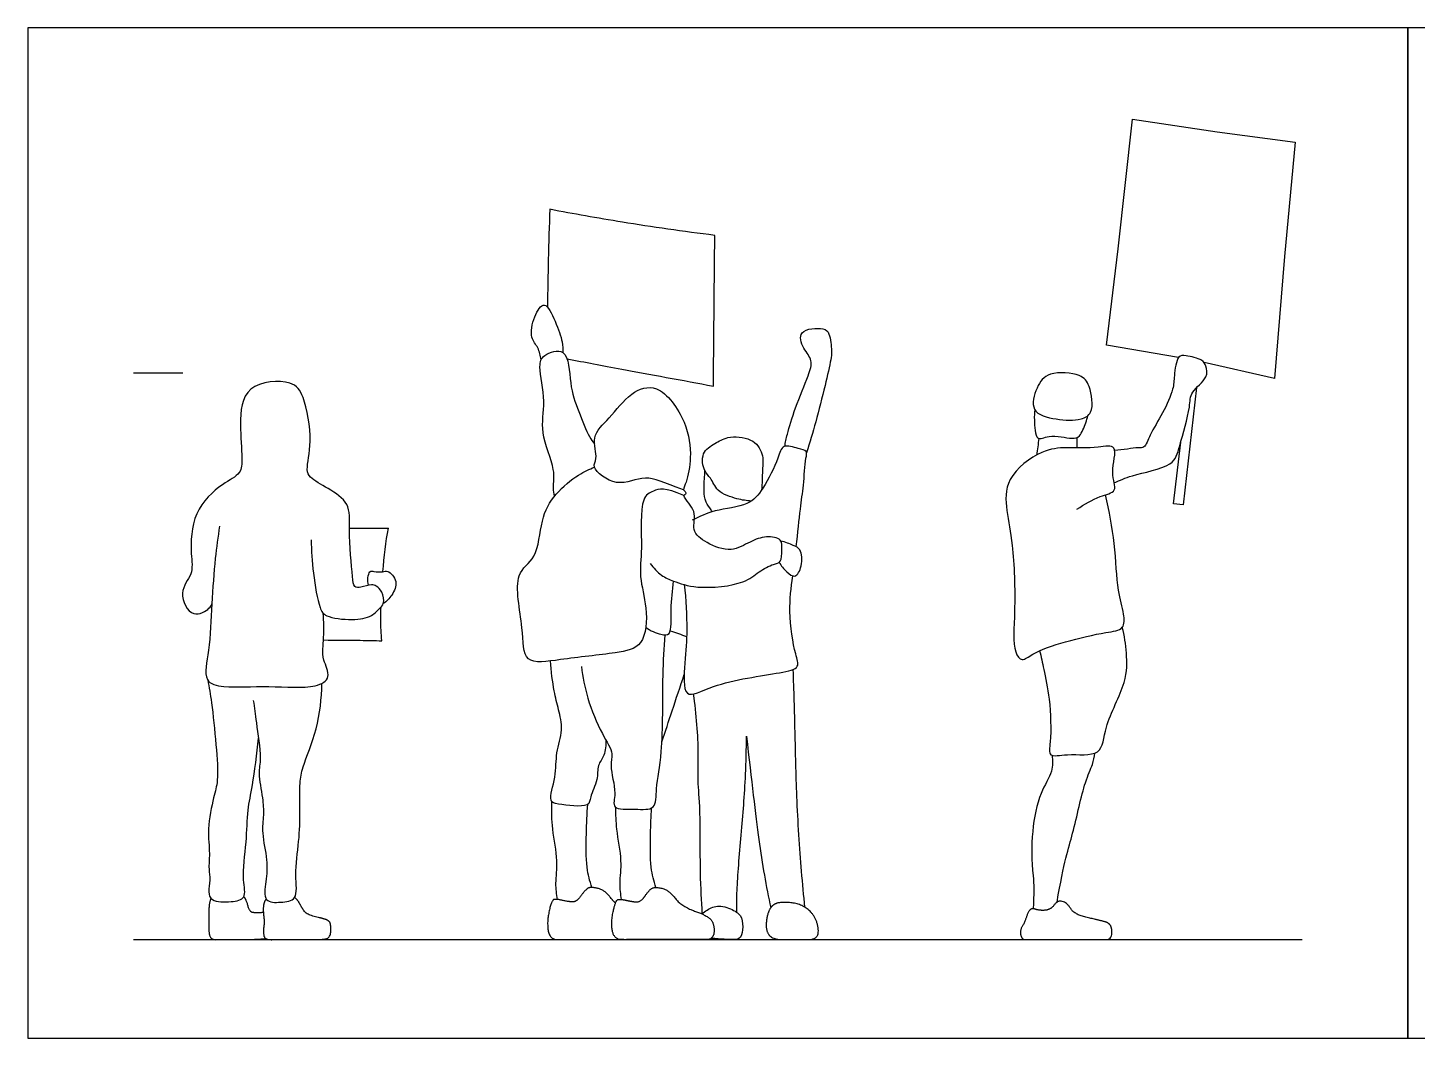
# Model space of a CAD drawing. Header units: millimetres. Extents: x 170.6 to 202.6, y 0.8 to 11.7.
# Drawn here: x 178.887 to 183.183, y 0.799 to 3.923 of the extents above; entities that cross this region are included whole.
import ezdxf

# ---------------------------------------------------------------- set-up
doc = ezdxf.new("R2010")
doc.units = ezdxf.units.MM
for name, color, linetype, true_color in [('AG-DIAGRAM', 7, 'Continuous', 0xfecc66), ('AG-GUIDE', 7, 'Continuous', 0xcccccc), ('AG-PEOPLE', 7, 'Continuous', 0x66ccff), ('X-VPRT', 6, 'Continuous', 0xff00ff)]:
    doc.layers.add(name, color=color, linetype=linetype, true_color=true_color)

msp = doc.modelspace()

# ---------------------------------------------------------------- linework, layer by layer
at = {"layer": 'AG-DIAGRAM'}
msp.add_lwpolyline([(179.2135, 1.104), (182.8272, 1.104)], dxfattribs=at)
at = {"layer": 'AG-GUIDE'}
msp.add_lwpolyline([(179.2135, 2.8566), (179.3659, 2.8566)], dxfattribs=at)
at = {"layer": 'AG-PEOPLE'}
for points in [[(182.4451, 2.9038), (182.2226, 2.9421), (182.2586, 3.2398), (182.3027, 3.6414), (182.5644, 3.6019), (182.8063, 3.5693), (182.773, 3.216), (182.7424, 2.8395), (182.5243, 2.8881)], [(182.5011, 2.8108), (182.4591, 2.4481), (182.4298, 2.4515), (182.4519, 2.6424)]]:
    msp.add_lwpolyline(points, dxfattribs=at)
for points, degree, knots in [([(180.5544, 2.8997), (180.611, 2.8892), (180.7242, 2.8681), (180.9127, 2.833), (181.0069, 2.8155), (181.0074, 2.8803), (181.0086, 3.0099), (181.0103, 3.191), (181.0111, 3.2816), (180.9158, 3.2934), (180.7256, 3.3209), (180.5757, 3.3478), (180.5009, 3.3623), (180.4991, 3.3103), (180.4965, 3.221), (180.4944, 3.1101), (180.4937, 3.0603)], 3, [0, 0, 0, 0, 0.710366, 1.627171, 1.627171, 1.627171, 2.381014, 3.272142, 3.272142, 3.272142, 4.189879, 5.007102, 5.007102, 5.007102, 5.682478, 6.242748, 6.242748, 6.242748, 6.242748]), ([(180.4745, 2.897), (180.4722, 2.9095), (180.4669, 2.9354), (180.4377, 2.9651), (180.4495, 3.028), (180.4861, 3.0876), (180.5194, 3.012), (180.5416, 2.9544), (180.5416, 2.9302), (180.5415, 2.9191)], 3, [0, 0, 0, 0, 0.333039, 0.664361, 1.097727, 1.46642, 1.884991, 2.328672, 2.640953, 2.640953, 2.640953, 2.640953]), ([(181.2274, 2.6289), (181.2298, 2.6417), (181.2353, 2.6688), (181.2594, 2.75), (181.2998, 2.8441), (181.3159, 2.8953), (181.2846, 2.9297), (181.2635, 2.9919), (181.3489, 2.9976), (181.3675, 2.9788), (181.3732, 2.9222), (181.3705, 2.896), (181.3514, 2.8128), (181.3239, 2.7047), (181.3049, 2.6413), (181.2949, 2.6097)], 3, [0, 0, 0, 0, 0.337839, 0.836436, 1.394564, 1.766214, 2.128202, 2.499768, 2.936367, 3.20646, 3.598002, 3.884408, 4.370663, 4.952938, 5.491925, 5.491925, 5.491925, 5.491925]), ([(180.5153, 2.4748), (180.5138, 2.4833), (180.5104, 2.5124), (180.5211, 2.5589), (180.4668, 2.6742), (180.4914, 2.7638), (180.4646, 2.874), (180.4783, 2.9139), (180.5611, 2.9403), (180.5608, 2.8169), (180.5878, 2.7421), (180.6208, 2.6591), (180.6337, 2.6442), (180.6395, 2.6368)], 3, [0.283139, 0.283139, 0.283139, 0.283139, 0.450726, 0.86408, 1.450848, 1.98327, 2.543107, 2.877234, 3.283305, 3.814593, 4.333435, 4.828331, 5.115333, 5.115333, 5.115333, 5.115333]), ([(182.2464, 2.5164), (182.265, 2.5242), (182.2978, 2.542), (182.4319, 2.5644), (182.4475, 2.63), (182.4836, 2.7494), (182.4788, 2.7977), (182.5385, 2.8394), (182.5305, 2.8775), (182.5198, 2.8994), (182.4687, 2.9097), (182.44, 2.9122), (182.4309, 2.844), (182.4307, 2.8062), (182.3969, 2.7298), (182.3576, 2.67), (182.3414, 2.6222), (182.3189, 2.627), (182.2722, 2.6183), (182.248, 2.616)], 3, [0, 0, 0, 0, 0.370843, 0.897504, 1.277788, 1.80578, 2.13479, 2.512614, 2.78685, 3.012764, 3.350686, 3.57791, 3.943759, 4.254091, 4.680885, 5.102639, 5.411623, 5.61437, 6.022109, 6.022109, 6.022109, 6.022109]), ([(181.9998, 2.7443), (181.9911, 2.7614), (182.0052, 2.8148), (182.0419, 2.8637), (182.1436, 2.8544), (182.1718, 2.8205), (182.1864, 2.7331), (182.1369, 2.7072), (182.0681, 2.7113), (182.0095, 2.7251), (181.9998, 2.7443)], 3, [0, 0, 0, 0, 0.378233, 0.75122, 1.200579, 1.523572, 1.927207, 2.167471, 2.58828, 3.012737, 3.012737, 3.012737, 3.012737]), ([(179.7631, 2.3407), (179.7635, 2.306), (179.768, 2.242), (179.786, 2.1305), (179.8081, 2.1001), (179.89, 2.0901), (179.9503, 2.1004), (179.9739, 2.1286), (179.9903, 2.1416), (179.9852, 2.1811), (179.9647, 2.1972), (179.9498, 2.2046), (179.9177, 2.1922), (179.8935, 2.1932), (179.8904, 2.2324), (179.8775, 2.3703), (179.8865, 2.4537), (179.8169, 2.4989), (179.7587, 2.5302), (179.7462, 2.56), (179.7689, 2.6473), (179.7441, 2.7819), (179.7056, 2.8377), (179.5506, 2.8271), (179.5414, 2.6958), (179.5507, 2.597), (179.5475, 2.5426), (179.4833, 2.5128), (179.3933, 2.4284), (179.3894, 2.2998), (179.4005, 2.2335), (179.349, 2.1808), (179.3925, 2.0916), (179.4497, 2.1272), (179.4538, 2.1372), (179.4562, 2.1421)], 3, [0, 0, 0, 0, 0.577524, 1.165315, 1.490931, 1.99219, 2.437808, 2.764456, 3.011392, 3.348913, 3.63152, 3.852434, 4.181152, 4.427511, 4.7468, 5.422578, 5.931189, 6.423229, 6.877886, 7.168321, 7.697379, 8.360383, 8.800858, 9.425677, 10.029574, 10.605573, 10.988624, 11.440126, 12.060719, 12.690924, 13.141492, 13.596301, 14.077492, 14.476508, 14.705449, 14.705449, 14.705449, 14.705449]), ([(180.9139, 2.4947), (180.9155, 2.502), (180.9274, 2.5277), (180.9403, 2.5987), (180.9278, 2.7043), (180.8399, 2.8297), (180.7469, 2.7964), (180.6882, 2.7165), (180.6261, 2.6626), (180.6517, 2.5914), (180.6253, 2.5629), (180.7116, 2.4961), (180.7959, 2.5472), (180.8518, 2.5177), (180.9139, 2.4947)], 3, [6.547884, 6.547884, 6.547884, 6.547884, 6.748941, 7.224804, 7.79415, 8.419337, 8.897181, 9.44117, 9.912143, 10.343258, 10.626216, 11.119236, 11.632471, 12.126918, 12.126918, 12.126918, 12.126918]), ([(182.0005, 2.7431), (181.9992, 2.7327), (181.9987, 2.7111), (182.0022, 2.64), (182.0463, 2.6684), (182.1151, 2.6506), (182.1416, 2.6582), (182.1576, 2.6986), (182.163, 2.717), (182.1647, 2.724)], 3, [0.038129, 0.038129, 0.038129, 0.038129, 0.294111, 0.650105, 0.933756, 1.335, 1.57103, 1.888636, 2.078298, 2.078298, 2.078298, 2.078298]), ([(181.2633, 2.3187), (181.268, 2.3611), (181.276, 2.4438), (181.2858, 2.5033), (181.291, 2.5895), (181.2986, 2.6161), (181.2678, 2.6223), (181.219, 2.6386), (181.2071, 2.5877), (181.1622, 2.4975), (181.1169, 2.4433), (181.0089, 2.4348), (180.9645, 2.4121), (180.9415, 2.4011)], 3, [5.222614, 5.222614, 5.222614, 5.222614, 5.719532, 6.187902, 6.681477, 6.928249, 7.207809, 7.562776, 7.910591, 8.45788, 8.906143, 9.449392, 9.921994, 9.921994, 9.921994, 9.921994]), ([(181.1245, 2.4602), (181.1094, 2.4609), (181.0805, 2.4655), (181.0165, 2.487), (181.0001, 2.5329), (180.9764, 2.5508), (180.9669, 2.6118), (181.0129, 2.6384), (181.0497, 2.6615), (181.1265, 2.6581), (181.1636, 2.6076), (181.1576, 2.5549), (181.1578, 2.5144), (181.1559, 2.494)], 3, [0, 0, 0, 0, 0.363916, 0.795098, 1.154915, 1.446151, 1.836099, 2.207047, 2.567663, 3.020587, 3.421637, 3.808473, 4.231798, 4.231798, 4.231798, 4.231798]), ([(182.1308, 2.4354), (182.1543, 2.449), (182.1964, 2.4768), (182.2613, 2.4872), (182.2307, 2.5473), (182.2636, 2.6399), (182.1904, 2.6222), (182.0976, 2.6269), (182.0212, 2.6198), (181.9055, 2.5341), (181.9125, 2.4271), (181.9359, 2.3223), (181.9417, 2.1256), (181.931, 1.9989), (181.9618, 1.9613), (181.9974, 1.9939), (182.0966, 2.0273), (182.2136, 2.0541), (182.2796, 2.0611), (182.277, 2.1158), (182.2541, 2.1873), (182.2511, 2.3252), (182.2308, 2.4295), (182.2194, 2.4794)], 3, [0, 0, 0, 0, 0.430699, 0.762395, 1.115103, 1.529765, 1.864365, 2.334016, 2.757085, 3.299393, 3.766973, 4.265771, 4.945988, 5.482387, 5.748205, 6.038174, 6.533541, 7.072899, 7.423289, 7.729793, 8.14382, 8.718872, 9.263565, 9.263565, 9.263565, 9.263565]), ([(180.9139, 2.4947), (180.9186, 2.4908), (180.9211, 2.4876), (180.922, 2.4826), (180.9198, 2.48), (180.9151, 2.4773), (180.8572, 2.5036), (180.8207, 2.4923), (180.777, 2.4686), (180.7888, 2.3102), (180.775, 2.2269), (180.8046, 2.1322), (180.7966, 2.0078), (180.6988, 1.9881), (180.5414, 1.9727), (180.4148, 1.9506), (180.4218, 2.072), (180.3823, 2.2372), (180.4653, 2.2807), (180.4717, 2.4044), (180.5122, 2.4807), (180.5876, 2.5432), (180.6236, 2.5582), (180.6391, 2.5649)], 3, [0, 0, 0, 0, 0.037813, 0.037813, 0.075626, 0.075626, 0.075626, 0.475617, 0.823492, 1.480732, 1.994378, 2.530286, 3.089902, 3.585988, 4.292241, 4.830679, 5.365563, 6.050784, 6.521258, 7.085402, 7.622955, 8.119079, 8.503932, 8.503932, 8.503932, 8.503932]), ([(181.0028, 2.4269), (181.0004, 2.4309), (180.996, 2.4404), (180.9742, 2.464), (180.9802, 2.536), (180.98, 2.5479), (180.9804, 2.5542)], 3, [0, 0, 0, 0, 0.202918, 0.502677, 0.952048, 1.187817, 1.187817, 1.187817, 1.187817]), ([(180.8118, 2.2673), (180.821, 2.2534), (180.8452, 2.2281), (180.8856, 2.2116), (180.9573, 2.1858), (181.1022, 2.2013), (181.1442, 2.241), (181.1907, 2.2662), (181.2188, 2.2692), (181.2177, 2.3095), (181.2211, 2.3451), (181.1674, 2.3533), (181.1197, 2.3353), (181.0621, 2.2993), (180.9867, 2.328), (180.9357, 2.3678), (180.9597, 2.4297), (180.9211, 2.4624), (180.9151, 2.4773)], 3, [0, 0, 0, 0, 0.382424, 0.73113, 1.205138, 1.846403, 2.260799, 2.644343, 2.901819, 3.223707, 3.522253, 3.878846, 4.272561, 4.702721, 5.177276, 5.583023, 5.986611, 6.388529, 6.388529, 6.388529, 6.388529]), ([(179.4799, 2.3822), (179.4745, 2.349), (179.4648, 2.2816), (179.4556, 2.1408), (179.45, 2.0062), (179.4258, 1.9004), (179.4998, 1.8806), (179.6314, 1.8911), (179.7702, 1.8776), (179.8277, 1.913), (179.7989, 1.9682), (179.7986, 2.0033), (179.8028, 2.0405), (179.8023, 2.0886), (179.8006, 2.113)], 3, [0, 0, 0, 0, 0.568822, 1.239926, 1.919208, 2.456107, 2.879174, 3.547086, 4.223114, 4.618687, 5.027575, 5.362317, 5.705795, 6.190729, 6.190729, 6.190729, 6.190729]), ([(181.2105, 2.2709), (181.2161, 2.2596), (181.2319, 2.2421), (181.2616, 2.2181), (181.2827, 2.2601), (181.2799, 2.3128), (181.2534, 2.3227), (181.2289, 2.3337), (181.2157, 2.336)], 3, [0, 0, 0, 0, 0.332383, 0.619068, 0.946715, 1.326979, 1.595849, 1.939364, 1.939364, 1.939364, 1.939364]), ([(179.9402, 2.2), (179.9358, 2.213), (179.9406, 2.2471), (179.9576, 2.241), (179.9844, 2.24), (180.0007, 2.248), (180.0345, 2.2108), (180.0138, 2.1677), (179.9964, 2.1499), (179.986, 2.143)], 3, [0, 0, 0, 0, 0.364287, 0.565266, 0.85717, 1.083466, 1.441203, 1.813664, 2.160363, 2.160363, 2.160363, 2.160363]), ([(180.7978, 2.0702), (180.8106, 2.0587), (180.8423, 2.0478), (180.8804, 2.0419), (180.8721, 2.1317), (180.881, 2.1832), (180.8837, 2.2127)], 3, [0, 0, 0, 0, 0.388905, 0.660112, 1.124498, 1.634271, 1.634271, 1.634271, 1.634271]), ([(180.9167, 2.2017), (180.9221, 2.1558), (180.9268, 2.0611), (180.9198, 1.9696), (180.9092, 1.8357), (181.014, 1.9013), (181.2024, 1.9258), (181.2768, 1.9426), (181.2572, 1.9927), (181.2376, 2.1131), (181.2472, 2.1911), (181.2522, 2.2287)], 3, [0, 0, 0, 0, 0.636209, 1.189329, 1.711104, 2.205801, 2.985461, 3.399029, 3.735832, 4.358286, 4.853983, 4.853983, 4.853983, 4.853983]), ([(179.9814, 2.0281), (179.9798, 2.0519), (179.9779, 2.0728), (179.9787, 2.1203), (179.9791, 2.1325)], 3, [0, 0, 0, 0, 0.4789961, 0.6246265, 0.6246265, 0.6246265, 0.6246265]), ([(182.0157, 1.9975), (182.0203, 1.9783), (182.0288, 1.9374), (182.0488, 1.8481), (182.0523, 1.7229), (182.0398, 1.6648), (182.1043, 1.6818), (182.2122, 1.6659), (182.2134, 1.7687), (182.2872, 1.8962), (182.2857, 1.9886), (182.2783, 2.0439), (182.2712, 2.0698)], 3, [0, 0, 0, 0, 0.367976, 0.830706, 1.377247, 1.680015, 2.023438, 2.483722, 2.913362, 3.495199, 3.950899, 4.379759, 4.379759, 4.379759, 4.379759]), ([(179.8012, 2.0305), (179.8389, 2.0305), (179.9142, 2.0297), (179.959, 2.0287), (179.9814, 2.0281)], 3, [0, 0, 0, 0, 0.602069, 1.066136, 1.066136, 1.066136, 1.066136]), ([(180.5988, 1.9489), (180.6027, 1.9157), (180.6149, 1.8505), (180.6585, 1.7434), (180.7011, 1.68), (180.6829, 1.6408), (180.7104, 1.5598), (180.6882, 1.5038), (180.7659, 1.5098), (180.8317, 1.5016), (180.8281, 1.58), (180.8528, 1.6853), (180.8485, 1.9229), (180.8549, 2.0039), (180.8574, 2.0462)], 3, [0, 0, 0, 0, 0.541554, 1.129145, 1.578925, 1.911854, 2.409437, 2.759617, 3.18652, 3.591545, 4.001335, 4.582982, 5.409776, 6.019036, 6.019036, 6.019036, 6.019036]), ([(180.6746, 1.721), (180.6751, 1.7054), (180.6722, 1.6731), (180.6464, 1.6434), (180.6519, 1.5978), (180.6241, 1.5473), (180.6256, 1.5098), (180.5277, 1.5218), (180.4947, 1.5307), (180.5228, 1.6105), (180.5177, 1.6809), (180.5441, 1.7518), (180.528, 1.8161), (180.513, 1.8731), (180.505, 1.9346), (180.5032, 1.9656)], 3, [0, 0, 0, 0, 0.369948, 0.695767, 1.052959, 1.460905, 1.738897, 2.246058, 2.525137, 2.981825, 3.453453, 3.912847, 4.341671, 4.759594, 5.281269, 5.281269, 5.281269, 5.281269]), ([(181.2529, 1.9393), (181.2548, 1.875), (181.259, 1.7443), (181.262, 1.5488), (181.2757, 1.3361), (181.2852, 1.2403), (181.289, 1.2047)], 3, [0, 0, 0, 0, 0.750708, 1.515646, 2.337029, 2.815431, 2.815431, 2.815431, 2.815431]), ([(179.4434, 1.9067), (179.4477, 1.8833), (179.4561, 1.8357), (179.469, 1.7078), (179.4774, 1.5971), (179.4604, 1.5442), (179.4408, 1.446), (179.4508, 1.3723), (179.445, 1.3235), (179.4521, 1.2888), (179.4436, 1.2523), (179.4536, 1.2204), (179.5154, 1.219), (179.5659, 1.2305), (179.5471, 1.2946), (179.5644, 1.4051), (179.5653, 1.5053), (179.5832, 1.5822), (179.5951, 1.6789), (179.6003, 1.7274)], 3, [0, 0, 0, 0, 0.478051, 1.125507, 1.717293, 2.138925, 2.699068, 3.193939, 3.582682, 3.916116, 4.258231, 4.549236, 4.981305, 5.34624, 5.758802, 6.368574, 6.932614, 7.436621, 8.121728, 8.121728, 8.121728, 8.121728]), ([(179.584, 1.8438), (179.5875, 1.8207), (179.5925, 1.7775), (179.6106, 1.6646), (179.5974, 1.6196), (179.6142, 1.5422), (179.6168, 1.489), (179.6087, 1.4322), (179.6297, 1.3502), (179.6243, 1.2878), (179.6131, 1.218), (179.6694, 1.219), (179.7249, 1.2253), (179.7102, 1.309), (179.7268, 1.4077), (179.729, 1.5014), (179.7267, 1.589), (179.7361, 1.6396), (179.7861, 1.7589), (179.7952, 1.8491), (179.7965, 1.8965)], 3, [0, 0, 0, 0, 0.473212, 1.064936, 1.460265, 1.950929, 2.367743, 2.791758, 3.306176, 3.773663, 4.194083, 4.570744, 4.949586, 5.422331, 6.001761, 6.558577, 7.076243, 7.481268, 8.11155, 8.786587, 8.786587, 8.786587, 8.786587]), ([(180.8478, 1.7156), (180.8584, 1.7477), (180.8796, 1.812), (180.9042, 1.8866), (180.9166, 1.9239)], 3, [0, 0, 0, 0, 0.54465, 1.131731, 1.131731, 1.131731, 1.131731]), ([(180.9448, 1.8633), (180.9534, 1.8035), (180.9621, 1.6844), (180.956, 1.6048), (180.9664, 1.5136), (180.964, 1.3074), (180.9692, 1.2261), (180.9716, 1.1834), (180.9816, 1.1927), (180.9927, 1.1996), (181.0171, 1.209), (181.0314, 1.2086), (181.0645, 1.1978), (181.0766, 1.1914), (181.092, 1.177), (181.0963, 1.1666), (181.0981, 1.1396), (181.0971, 1.128), (181.0914, 1.1088), (181.0828, 1.104), (181.0542, 1.104), (181.0313, 1.1053), (180.9997, 1.108)], 3, [0, 0, 0, 0, 0.727926, 1.203139, 1.716421, 2.488173, 3.100366, 3.100366, 3.100366, 3.227521, 3.227521, 3.354676, 3.354676, 3.481831, 3.481831, 3.608986, 3.608986, 3.736141, 3.736141, 3.863297, 3.863297, 3.990452, 3.990452, 3.990452, 3.990452]), ([(181.0796, 1.1881), (181.0793, 1.211), (181.0784, 1.2581), (181.0932, 1.436), (181.1064, 1.5832), (181.1089, 1.6928), (181.109, 1.7334), (181.1244, 1.5963), (181.1372, 1.4897), (181.158, 1.3375), (181.1702, 1.2671), (181.184, 1.2026)], 3, [0, 0, 0, 0, 0.44749, 1.155098, 1.896597, 2.323103, 2.323103, 2.323103, 3.091211, 3.091211, 3.85932, 3.85932, 3.85932, 3.85932]), ([(182.0694, 1.2199), (182.091, 1.3457), (182.1199, 1.4268), (182.1517, 1.5873), (182.1801, 1.6429), (182.1845, 1.6692), (182.1864, 1.6811)], 3, [0, 0, 0, 0, 0.557744, 1.164044, 1.535776, 1.82301, 1.82301, 1.82301, 1.82301]), ([(182.054, 1.6738), (182.0557, 1.6576), (182.0582, 1.6214), (182.0124, 1.5555), (181.9901, 1.4369), (181.9897, 1.3471), (181.9954, 1.3017), (181.9983, 1.2779), (181.9982, 1.2439), (181.9952, 1.1997)], 3, [0, 0, 0, 0, 0.334219, 0.750025, 1.273163, 1.832112, 1.832112, 1.832112, 2.069538, 2.069538, 2.069538, 2.069538]), ([(180.5243, 1.2283), (180.522, 1.2449), (180.5172, 1.2795), (180.5282, 1.3494), (180.5062, 1.446), (180.507, 1.502), (180.5075, 1.5303)], 3, [0, 0, 0, 0, 0.382961, 0.834264, 1.37033, 1.868547, 1.868547, 1.868547, 1.868547]), ([(180.6309, 1.2652), (180.6245, 1.2856), (180.6125, 1.3275), (180.6138, 1.433), (180.616, 1.4921), (180.6183, 1.5226)], 3, [0, 0, 0, 0, 0.433815, 0.982694, 1.500432, 1.500432, 1.500432, 1.500432]), ([(180.7226, 1.2283), (180.7203, 1.2449), (180.7155, 1.2795), (180.7265, 1.3494), (180.7061, 1.4392), (180.7053, 1.4906), (180.7055, 1.5126)], 3, [0, 0, 0, 0, 0.382961, 0.834264, 1.37033, 1.763783, 1.763783, 1.763783, 1.763783]), ([(180.8292, 1.2652), (180.8228, 1.2856), (180.8108, 1.3275), (180.8121, 1.4283), (180.814, 1.4847), (180.8158, 1.511)], 3, [0, 0, 0, 0, 0.433815, 0.982694, 1.434608, 1.434608, 1.434608, 1.434608]), ([(180.7042, 1.2173), (180.6958, 1.2243), (180.6716, 1.2576), (180.6262, 1.2679), (180.609, 1.2562), (180.5829, 1.2184), (180.5507, 1.223), (180.5372, 1.2261), (180.5236, 1.2293), (180.506, 1.2275), (180.4911, 1.1535), (180.5024, 1.104), (180.548, 1.104), (180.6608, 1.104), (180.7634, 1.104), (180.7863, 1.104)], 2, [1.722854, 1.722854, 1.722854, 1.775283, 1.936673, 2.098062, 2.259451, 2.420841, 2.58223, 2.58223, 2.74362, 2.905009, 3.066398, 3.227788, 3.389177, 3.550567, 3.711956, 3.711956, 3.711956])]:
    msp.add_open_spline(points, degree=degree, knots=knots, dxfattribs=at)
for points, degree in [([(182.0134, 2.6537), (182.0109, 2.6365), (182.0085, 2.6193), (182.006, 2.602)], 3), ([(182.1304, 2.6562), (182.1303, 2.6457), (182.1303, 2.6353), (182.1302, 2.6248)], 3), ([(179.8814, 2.3759), (179.9215, 2.3759), (179.9616, 2.3759), (180.0017, 2.3759)], 3), ([(179.9851, 2.2418), (179.9888, 2.2874), (179.9942, 2.3349), (180.0017, 2.3759)], 3), ([(180.8736, 2.0592), (180.8904, 2.0533), (180.9072, 2.0474), (180.924, 2.0415)], 3), ([(180.7355, 1.2261), (180.7219, 1.2293), (180.7043, 1.2275), (180.6895, 1.1535), (180.7007, 1.104), (180.7463, 1.104), (180.8591, 1.104), (180.9617, 1.104), (181.0075, 1.104), (181.0102, 1.151), (180.9903, 1.1778), (180.9064, 1.2074), (180.8699, 1.2576), (180.8245, 1.2679), (180.8073, 1.2562), (180.7812, 1.2184), (180.749, 1.223), (180.7355, 1.2261)], 2), ([(179.4531, 1.2321), (179.4468, 1.2173), (179.4468, 1.1684), (179.4468, 1.104), (179.4844, 1.104), (179.5857, 1.104), (179.6232, 1.1071)], 2), ([(179.5548, 1.2369), (179.5627, 1.2267), (179.5713, 1.1907), (179.592, 1.1872), (179.6153, 1.1887)], 2), ([(179.6239, 1.23), (179.6169, 1.2206), (179.6141, 1.1967), (179.6187, 1.1577), (179.6144, 1.1304), (179.619, 1.104), (179.6544, 1.104), (179.7338, 1.104), (179.7992, 1.104), (179.8229, 1.1107), (179.8244, 1.1502), (179.818, 1.1628), (179.7987, 1.1695), (179.7487, 1.1815), (179.7335, 1.2039), (179.7209, 1.228), (179.7116, 1.2343)], 2), ([(181.2993, 1.104), (181.2632, 1.104), (181.1908, 1.104), (181.1681, 1.1317), (181.1731, 1.1846), (181.1908, 1.2142), (181.2247, 1.2211), (181.2838, 1.2128), (181.3265, 1.1716), (181.3354, 1.104), (181.2993, 1.104)], 2), ([(182.0064, 1.104), (181.9786, 1.104), (181.9613, 1.104), (181.9537, 1.1315), (181.9696, 1.1575), (181.9847, 1.2041), (182.0162, 1.1933), (182.0501, 1.1965), (182.0721, 1.2269), (182.1014, 1.2171), (182.1227, 1.1817), (182.1982, 1.1644), (182.2336, 1.155), (182.2408, 1.1294), (182.235, 1.104), (182.2061, 1.104), (182.0819, 1.104), (182.0342, 1.104), (182.0064, 1.104)], 2)]:
    msp.add_open_spline(points, degree=degree, dxfattribs=at)
at = {"layer": 'X-VPRT'}
for points in [[(178.8868, 3.9234), (178.8868, 0.7992), (183.154, 0.7992), (183.154, 3.9234)], [(183.154, 3.9234), (183.154, 0.7992), (187.4212, 0.7992), (187.4212, 3.9234)]]:
    msp.add_lwpolyline(points, close=True, dxfattribs=at)

doc.saveas('drawing.dxf')
